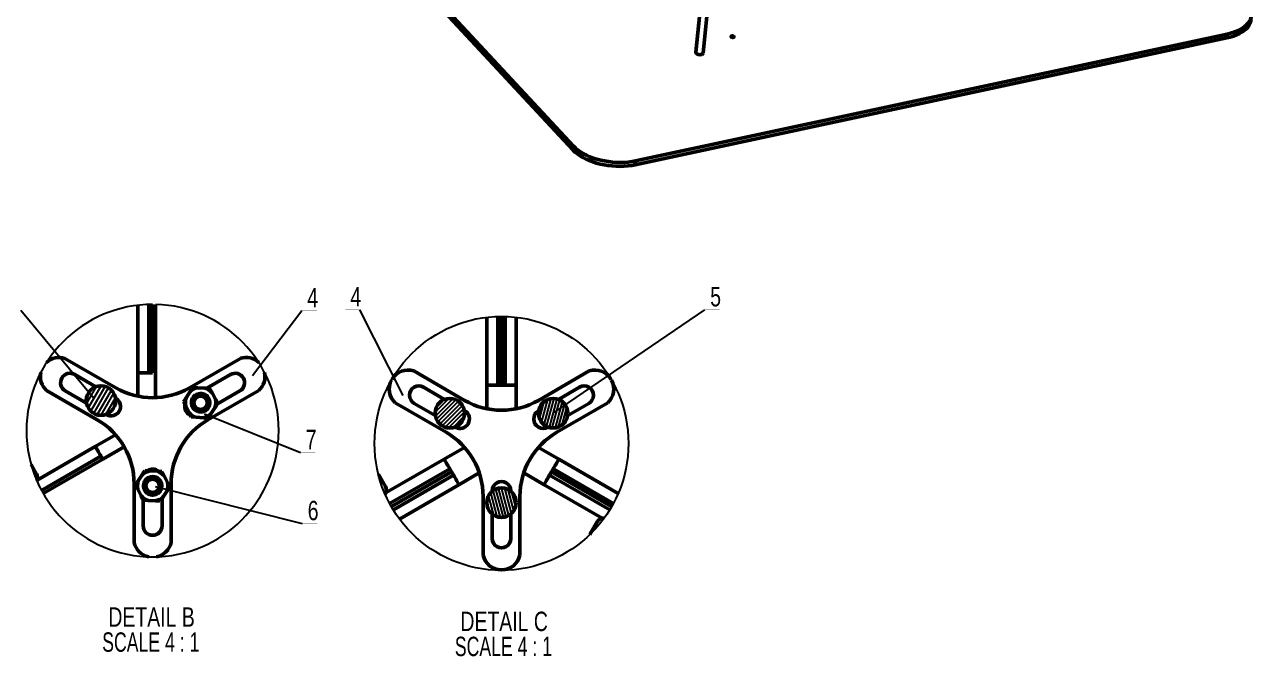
# Model space of a CAD drawing. Header units: millimetres. Extents: x 263 to 2983, y 441 to 2500.
# Drawn here: x 1330 to 2659, y 765 to 1449 of the extents above; entities that cross this region are included whole.
import ezdxf

# ---------------------------------------------------------------- set-up
doc = ezdxf.new("R2010")
doc.units = ezdxf.units.MM
doc.header["$LTSCALE"] = 0.5
doc.layers.add('BOL', color=7, linetype='Continuous', lineweight=50)
for name, color, linetype in [('HAT', 3, 'Continuous'), ('SYM', 30, 'Continuous'), ('TXT', 114, 'Continuous')]:
    doc.layers.add(name, color=color, linetype=linetype)
doc.styles.add('DIM', font='simplex.shx')
doc.styles.add('SLDTEXTSTYLE0', font='TXT', dxfattribs={"width": 0.75})
doc.styles.add('SLDTEXTSTYLE1', font='TXT', dxfattribs={"width": 0.681818})
doc.dimstyles.new('ISO', dxfattribs={"dimscale": 0, "dimtxt": 2.5, "dimasz": 2.5, "dimexe": 1.25, "dimexo": 0, "dimgap": 1, "dimtad": 1, "dimtoh": 1, "dimtxsty": 'DIM', "dimcen": 2.5, "dimadec": 0, "dimazin": 0, "dimtfac": 1, "dimtmove": 0, "dimatfit": 3, "dimfxl": 1, "dimtolj": 1, "dimarcsym": 0})

# ---------------------------------------------------------------- blocks, each defined once
blk = doc.blocks.new('SW_NOTE_0')
at = {"color": 0, "linetype": 'Continuous', "lineweight": 18, "char_height": 3.5, "attachment_point": 2}
for s, insert, style in [('DETAIL B', (9.13, 4.51), 'SLDTEXTSTYLE0'), ('SCALE 4 : 1', (8.99, -0.01), 'SLDTEXTSTYLE1')]:
    blk.add_mtext(s, dxfattribs=dict(at, insert=insert, style=style))
blk = doc.blocks.new('SW_NOTE_0_1')
at = {"color": 0, "linetype": 'Continuous', "lineweight": 18, "char_height": 3.5, "attachment_point": 2}
for s, insert, style in [('DETAIL C', (9.68, 4.51), 'SLDTEXTSTYLE0'), ('SCALE 4 : 1', (9.55, -0.01), 'SLDTEXTSTYLE1')]:
    blk.add_mtext(s, dxfattribs=dict(at, insert=insert, style=style))

msp = doc.modelspace()

# ---------------------------------------------------------------- hatches: boundary and pattern name
at = {"layer": 'HAT'}
h = msp.add_hatch(dxfattribs=at)
h.set_pattern_fill('ANSI31', color=256, scale=1.25, angle=15)
h.paths.add_polyline_path([(1428.4, 1041.8, 1), (1396.4, 1041.8, 1)])
h.paths.add_polyline_path([(1106.2, 1807.1, 1), (1114.2, 1807.1, 1)])
h = msp.add_hatch(dxfattribs=at)
h.set_pattern_fill('ANSI31', color=256)
h.paths.add_polyline_path([(904.2, 1443.4, 1), (896.2, 1443.4, 1)])
h.paths.add_polyline_path([(1806.5, 1028.1, 1), (1774.5, 1028.1, 1)])
h = msp.add_hatch(dxfattribs=at)
h.set_pattern_fill('ANSI31', color=256, angle=30)
h.paths.add_polyline_path([(932.2, 1443.4, 1), (924.2, 1443.4, 1)])
h.paths.add_polyline_path([(1918.5, 1028.1, 1), (1886.5, 1028.1, 1)])
h = msp.add_hatch(dxfattribs=at)
h.set_pattern_fill('ANSI31', color=256, angle=60)
h.paths.add_polyline_path([(1830.5, 931.2, 1), (1862.5, 931.2, 1)])
h.paths.add_polyline_path([(918.2, 1419.1, 1), (910.2, 1419.1, 1)])

# ---------------------------------------------------------------- linework, layer by layer
at = {"layer": 'BOL'}
for p, q in [((1924.1, 1313), (1506.3, 1762.3)), ((1924.5, 1317.2), (1506.7, 1766.5)), ((2063.5, 1482.1), (2057, 1418.9)), ((2065, 1418), (2071.7, 1483.9)), ((1991.9, 1301.3), (2633, 1438.6)), ((2632.6, 1434.4), (2633, 1438.6)), ((1991.5, 1297.1), (2632.6, 1434.4)), ((1924.1, 1313), (1924.5, 1317.2)), ((1991.5, 1297.1), (1991.9, 1301.3)), ((1452.4, 1071.9), (1452.4, 1144.9)), ((1464.4, 1071.9), (1464.4, 1145.8)), ((1468.4, 1071.9), (1468.4, 1145.9)), ((1471.7, 1145.8), (1471.7, 1045)), ((1830.5, 1058.3), (1830.5, 1132)), ((1842.5, 1058.3), (1842.5, 1132.9)), ((1846.5, 1058.3), (1846.5, 1133)), ((1850.5, 1132.9), (1850.5, 1058.3)), ((1862.5, 1131), (1862.5, 1058.3)), ((1373.3, 1087.4), (1428.4, 1055.6)), ((1508.4, 1055.6), (1563.5, 1087.4)), ((1384, 1070), (1406.8, 1056.8)), ((1452.4, 1071.9), (1464.4, 1071.9)), ((1452.4, 1046.5), (1452.4, 1071.9)), ((1464.4, 1071.9), (1468.4, 1071.9)), ((1527.1, 1055.1), (1552.8, 1070)), ((1806.5, 1042), (1751.4, 1073.8)), ((1941.6, 1073.8), (1886.5, 1042)), ((1408.4, 1021), (1353.3, 1052.8)), ((1396.6, 1039.1), (1373.8, 1052.3)), ((1504.8, 1044.9), (1509.1, 1051.5)), ((1517.3, 1055.6), (1525.2, 1055.2)), ((1525.2, 1055.2), (1530.5, 1054.9)), ((1583.5, 1052.8), (1528.4, 1021)), ((1563, 1052.3), (1538.7, 1038.2)), ((1784.9, 1043.1), (1762.1, 1056.3)), ((1830.5, 1058.3), (1842.5, 1058.3)), ((1830.5, 1032.9), (1830.5, 1058.3)), ((1842.5, 1058.3), (1846.5, 1058.3)), ((1850.5, 1058.3), (1846.5, 1058.3)), ((1862.5, 1058.3), (1850.5, 1058.3)), ((1862.5, 1058.3), (1862.5, 1032.9)), ((1931, 1056.3), (1908.1, 1043.1)), ((1428.2, 1044.4), (1428.5, 1044.3)), ((1504.3, 1035.7), (1501.9, 1040.5)), ((1510.9, 1042.7), (1511.6, 1044.2)), ((1532.9, 1050.2), (1536.4, 1043.2)), ((1536.4, 1043.2), (1538.8, 1038.4)), ((1731.4, 1039.2), (1786.5, 1007.4)), ((1751.9, 1038.7), (1774.7, 1025.5)), ((1906.5, 1007.4), (1961.6, 1039.2)), ((1918.3, 1025.5), (1941.2, 1038.7)), ((1418.3, 1026.6), (1418, 1026.8)), ((1507.9, 1028.7), (1504.3, 1035.7)), ((1515.6, 1023.7), (1510.3, 1024)), ((1528.7, 1034), (1527, 1031.9)), ((1529.6, 1035.5), (1528.7, 1034)), ((1535.9, 1034), (1531.6, 1027.4)), ((1806.6, 1030.6), (1806.3, 1030.8)), ((1886.7, 1030.8), (1886.5, 1030.6)), ((1523.4, 1023.2), (1515.6, 1023.7)), ((1796.1, 1013.1), (1796.4, 1013)), ((1896.7, 1013), (1896.9, 1013.1)), ((1406.3, 992), (1428.3, 1004.7)), ((1343.3, 955.7), (1406.3, 992)), ((1437.7, 991.7), (1414.3, 978.2)), ((1784.4, 978.4), (1806.4, 991.1)), ((1886.6, 991.1), (1908.6, 978.4)), ((1342.7, 962.2), (1336.8, 972.5)), ((1348, 944.5), (1412.3, 981.7)), ((1349.9, 941), (1414.3, 978.2)), ((1412.3, 981.7), (1414.3, 978.2)), ((1721.4, 942.1), (1784.4, 978.4)), ((1908.6, 978.4), (1973, 941.3)), ((1452.9, 954.9), (1457.2, 961.5)), ((1465.4, 965.6), (1473.2, 965.2)), ((1473.2, 965.2), (1478.5, 964.9)), ((1480.9, 960.2), (1484.5, 953.2)), ((1720.8, 948.6), (1713.1, 961.9)), ((1725.3, 930.4), (1790.4, 968)), ((1727.2, 926.9), (1792.4, 964.6)), ((1794.4, 961.1), (1729.3, 923.5)), ((1790.4, 968), (1792.4, 964.6)), ((1794.4, 961.1), (1792.4, 964.6)), ((1822.4, 963.4), (1800.4, 950.7)), ((1892.6, 950.7), (1870.6, 963.4)), ((1898.6, 961.1), (1900.6, 964.6)), ((1963.8, 923.5), (1898.6, 961.1)), ((1902.6, 968), (1900.6, 964.6)), ((1900.6, 964.6), (1965.8, 926.9)), ((1902.6, 968), (1967.7, 930.4)), ((1448.4, 888.1), (1448.4, 951.7)), ((1452.4, 945.7), (1450, 950.5)), ((1455.9, 938.7), (1452.4, 945.7)), ((1459, 952.7), (1459.6, 954.2)), ((1477.6, 945.5), (1476.8, 944)), ((1484.5, 953.2), (1486.9, 948.4)), ((1488.4, 951.7), (1488.4, 888.1)), ((1800.4, 950.7), (1736, 913.5)), ((1955.6, 914.4), (1892.6, 950.7)), ((1458.2, 906.1), (1458.2, 934.2)), ((1463.6, 933.7), (1458.3, 934)), ((1471.4, 933.2), (1463.6, 933.7)), ((1476.8, 944), (1475, 941.9)), ((1478.6, 935.8), (1478.6, 906.1)), ((1484, 944), (1479.7, 937.4)), ((1826.5, 938.1), (1826.5, 874.4)), ((1836.3, 943.8), (1836.3, 943.5)), ((1856.7, 943.5), (1856.7, 943.8)), ((1866.5, 874.4), (1866.5, 938.1)), ((1836.3, 918.8), (1836.3, 892.4)), ((1856.7, 892.4), (1856.7, 918.8)), ((1950.3, 910.5), (1942.3, 896.7))]:
    msp.add_line(p, q, dxfattribs=at)
at = {"layer": 'BOL', "flags": 128}
for points in [[(2633, 1438.6), (2636.7, 1439.5), (2640.3, 1440.6), (2643.6, 1441.9), (2646.6, 1443.3), (2649.4, 1444.9), (2651.8, 1446.7), (2653.9, 1448.6), (2655.7, 1450.6), (2657.2, 1452.7), (2658.2, 1454.8), (2659, 1457.1), (2659.3, 1459.4), (2659.2, 1461.7), (2658.8, 1464.1), (2658, 1466.4), (2656.8, 1468.8), (2655.3, 1471.1), (2653.4, 1473.3)], [(2632.6, 1434.4), (2636.3, 1435.3), (2639.8, 1436.4), (2643.1, 1437.7), (2646.2, 1439.1), (2648.9, 1440.7), (2651.4, 1442.5), (2653.5, 1444.4), (2655.3, 1446.3), (2656.7, 1448.4), (2657.8, 1450.6), (2658.5, 1452.9), (2658.8, 1454.6)], [(2096.2, 1436.6), (2095.8, 1436.5), (2095.5, 1436.2), (2095.4, 1435.9), (2095.6, 1435.6), (2096, 1435.3), (2096.5, 1435.1), (2097.1, 1435.1), (2097.6, 1435.1), (2098.1, 1435.3), (2098.3, 1435.5), (2098.4, 1435.8), (2098.2, 1436.2), (2097.9, 1436.4), (2097.3, 1436.6), (2096.8, 1436.7), (2096.2, 1436.6)], [(2065, 1418), (2064.8, 1417.6), (2064.4, 1417.1), (2063.6, 1416.6), (2062.6, 1416.4), (2061.4, 1416.3), (2060.3, 1416.4), (2059.1, 1416.7), (2058.2, 1417.1), (2057.5, 1417.7), (2057.1, 1418.3), (2057, 1418.9)], [(1924.5, 1317.2), (1926.7, 1315), (1929.2, 1313), (1932.1, 1311), (1935.2, 1309.1), (1938.5, 1307.4), (1942.1, 1305.8), (1945.9, 1304.4), (1949.9, 1303.1), (1954, 1302.1), (1958.2, 1301.2), (1962.5, 1300.5), (1966.8, 1300), (1971.2, 1299.7), (1975.5, 1299.6), (1979.8, 1299.7), (1983.9, 1300.1), (1988, 1300.6), (1991.9, 1301.3)], [(1924.1, 1313), (1926.3, 1310.8), (1928.8, 1308.8), (1931.6, 1306.8), (1934.8, 1304.9), (1938.1, 1303.2), (1941.7, 1301.6), (1945.5, 1300.2), (1949.4, 1298.9), (1953.5, 1297.9), (1957.8, 1297), (1962, 1296.3), (1966.4, 1295.8), (1970.7, 1295.5), (1975.1, 1295.4), (1979.3, 1295.5), (1983.5, 1295.9), (1987.6, 1296.4), (1991.5, 1297.1)], [(1530.5, 1054.9), (1531.2, 1053.5), (1532.9, 1050.2)], [(1501.9, 1040.5), (1503.6, 1043.1), (1504.8, 1044.9)], [(1538.8, 1038.4), (1537.1, 1035.8), (1535.9, 1034)], [(1510.3, 1024), (1509.5, 1025.4), (1507.9, 1028.7)], [(1528.7, 1023), (1527.1, 1023), (1523.4, 1023.2)], [(1406.3, 992), (1407.5, 990), (1408.6, 988.1), (1409.6, 986.3), (1410.5, 984.7), (1411.3, 983.4), (1411.8, 982.4), (1412.2, 981.9), (1412.3, 981.7)], [(1784.4, 978.4), (1785.6, 976.4), (1786.7, 974.5), (1787.7, 972.7), (1788.6, 971.1), (1789.4, 969.8), (1789.9, 968.8), (1790.3, 968.2), (1790.4, 968)], [(1908.6, 978.4), (1907.5, 976.4), (1906.3, 974.5), (1905.3, 972.7), (1904.4, 971.1), (1903.6, 969.8), (1903.1, 968.8), (1902.7, 968.2), (1902.6, 968)], [(1460.1, 965.9), (1461.7, 965.8), (1465.4, 965.6)], [(1478.5, 964.9), (1479.2, 963.5), (1480.9, 960.2)], [(1800.4, 950.7), (1799.2, 952.7), (1798.1, 954.7), (1797.1, 956.5), (1796.2, 958.1), (1795.4, 959.4), (1794.9, 960.3), (1794.5, 960.9), (1794.4, 961.1)], [(1892.6, 950.7), (1893.8, 952.7), (1894.9, 954.7), (1896, 956.5), (1896.9, 958.1), (1897.6, 959.4), (1898.2, 960.3), (1898.5, 960.9), (1898.6, 961.1)], [(1450, 950.5), (1451.7, 953.1), (1452.9, 954.9)], [(1486.9, 948.4), (1485.1, 945.8), (1484, 944)], [(1458.3, 934), (1457.6, 935.4), (1455.9, 938.7)]]:
    msp.add_lwpolyline(points, dxfattribs=at)
at = {"layer": 'BOL'}
for centre, radius in [((1412.4, 1041.8), 16), ((1520.4, 1039.4), 9.2), ((1520.4, 1039.4), 7.2), ((1790.5, 1028.1), 16), ((1902.5, 1028.1), 16), ((1468.4, 949.4), 9.2), ((1468.4, 949.4), 7.2), ((1846.5, 931.2), 16)]:
    msp.add_circle(centre, radius, dxfattribs=at)
for centre, radius, start, end in [((1367.1, 1068.2), 20.2, 72.2489, 133.1231), ((1569.7, 1068.3), 20.2, 46.873, 107.7525), ((1366.9, 1067.7), 20.2, 166.7674, 227.7335), ((1378.9, 1061.1), 10.2, 60.0016, 239.9993), ((1557.9, 1061.1), 10.2, 300.0007, 119.9984), ((1570, 1067.7), 20.2, 312.2657, 13.2314), ((1745, 1054.2), 20.3, 151.217, 227.7639), ((1745.2, 1054.5), 20.3, 72.3818, 148.5827), ((1947.8, 1054.5), 20.3, 31.2653, 107.7733), ((1947.9, 1054.2), 20.3, 312.3852, 28.6344), ((1468.4, 1124.9), 80, 239.999, 300.001), ((1520.4, 1039.4), 16.5, 100.6367, 133.0488), ((1520.4, 1039.4), 16.5, 40.636, 73.0527), ((1757, 1047.5), 10.2, 59.9997, 240.0002), ((1936.1, 1047.5), 10.2, 299.9999, 120.0005), ((1423.4, 1035.4), 10.2, 239.9999, 59.9997), ((1513.4, 1035.4), 10.2, 169.9971, 243.5621), ((1520.4, 1039.4), 16.5, 160.6374, 193.0473), ((1520.4, 1039.4), 16.5, 340.6387, 13.0463), ((1846.5, 1111.3), 80, 240.0003, 299.9997), ((1520.4, 1039.4), 16.5, 220.6388, 253.0449), ((1520.4, 1039.4), 16.5, 280.6389, 313.0413), ((1801.5, 1021.8), 10.2, 240.0003, 60.0003), ((1891.6, 1021.8), 10.2, 119.9998, 299.9999), ((1368.4, 951.7), 80, 359.9998, 60.0001), ((1568.4, 951.7), 80, 120.0002, 179.9999), ((1746.5, 938.1), 80, 0.0001, 59.9999), ((1946.5, 938.1), 80, 120.0001, 179.9999), ((1335.8, 958.3), 7.94, 334.8058, 30.0905), ((1468.4, 949.4), 16.5, 100.6389, 133.0413), ((1468.4, 957.4), 10.2, 49.9992, 123.5604), ((1468.4, 949.4), 16.5, 40.6388, 73.0449), ((1468.4, 949.4), 16.5, 160.6387, 193.0463), ((1468.4, 949.4), 16.5, 340.6374, 13.0473), ((1714, 944.7), 7.87, 326.1868, 30.2881), ((1846.5, 943.8), 10.2, 359.9998, 180.0002), ((1468.4, 949.4), 16.5, 220.6388, 253.0449), ((1468.4, 949.4), 16.5, 280.6367, 313.0488), ((1468.4, 906.1), 10.2, 180, 360), ((1957.1, 906.6), 7.88, 85.6279, 150.2584), ((1846.5, 892.4), 10.2, 179.9998, 0.0002), ((1467.8, 892.1), 19.8, 191.6939, 259.3726), ((1468.8, 892.3), 20.1, 281.1312, 347.7988), ((1846.5, 878.9), 20.5, 192.507, 347.4943)]:
    msp.add_arc(centre, radius, start, end, dxfattribs=at)
for points, knots in [([(1509.1, 1051.5), (1509.3, 1051.7), (1510.2, 1053.2), (1511.2, 1054.7), (1512, 1055.9)], [0, 0, 0, 0, 0.147824, 1, 1, 1, 1]), ([(1512, 1055.9), (1512.6, 1055.9), (1514.3, 1055.8), (1516.1, 1055.7), (1517.3, 1055.6)], [0, 0, 0, 0, 0.306232, 1, 1, 1, 1]), ([(1510.4, 1039.3), (1510.6, 1040.6), (1510.8, 1043.2), (1513, 1046.4), (1516, 1048.6), (1519.8, 1049.6), (1524, 1049.1), (1527.5, 1046.8), (1529.8, 1043.4), (1530.6, 1039.5), (1529.8, 1035.7), (1527.7, 1032.3), (1524.5, 1030.1), (1520.7, 1029.2), (1516.8, 1029.9), (1513.4, 1032), (1511, 1035.3), (1510.6, 1037.9), (1510.4, 1039.3)], [0, 0, 0, 0, 0.064169, 0.122226, 0.181981, 0.239575, 0.308681, 0.378298, 0.438592, 0.501352, 0.562601, 0.623638, 0.686441, 0.746818, 0.808846, 0.871274, 0.93435, 1, 1, 1, 1]), ([(1511.9, 1042.9), (1511.7, 1043), (1511.5, 1043.1), (1511.3, 1043.2), (1511.2, 1043.2)], [0, 0, 0, 0, 0.560013, 1, 1, 1, 1]), ([(1531.6, 1027.4), (1531.5, 1027.2), (1530.5, 1025.7), (1529.5, 1024.2), (1528.7, 1023)], [0, 0, 0, 0, 0.147748, 1, 1, 1, 1]), ([(1457.2, 961.5), (1457.3, 961.7), (1458.3, 963.2), (1459.2, 964.7), (1460.1, 965.9)], [0, 0, 0, 0, 0.147748, 1, 1, 1, 1]), ([(1458.5, 949.3), (1458.6, 950.6), (1458.9, 953.2), (1461, 956.4), (1464, 958.6), (1467.8, 959.6), (1472, 959.1), (1475.6, 956.8), (1477.8, 953.4), (1478.6, 949.5), (1477.9, 945.7), (1475.8, 942.3), (1472.5, 940.1), (1468.7, 939.2), (1464.8, 939.9), (1461.5, 942), (1459, 945.3), (1458.6, 947.9), (1458.5, 949.3)], [0, 0, 0, 0, 0.064169, 0.122227, 0.181987, 0.239578, 0.308687, 0.378302, 0.438596, 0.501356, 0.562598, 0.623642, 0.686441, 0.746819, 0.808845, 0.871273, 0.93435, 1, 1, 1, 1]), ([(1459.9, 952.9), (1459.8, 953), (1459.5, 953.1), (1459.3, 953.2), (1459.2, 953.2)], [0, 0, 0, 0, 0.560013, 1, 1, 1, 1]), ([(1476.7, 933), (1476.2, 933), (1474.4, 933.1), (1472.7, 933.2), (1471.4, 933.2)], [0, 0, 0, 0, 0.306232, 1, 1, 1, 1]), ([(1479.7, 937.4), (1479.5, 937.2), (1478.5, 935.7), (1477.6, 934.2), (1476.7, 933)], [0, 0, 0, 0, 0.1478236, 1, 1, 1, 1])]:
    msp.add_open_spline(points, degree=3, knots=knots, dxfattribs=at)
at = {"layer": 'HAT'}
msp.add_circle((1846.5, 995.4), 137.5, dxfattribs=at)
for start, end in [(90, 360), (360, 88.605)]:
    msp.add_arc((1468.4, 1009.2), 136.7, start, end, dxfattribs=at)
at = {"layer": 'SYM', "const_width": 0.5}
for points in [[(1630.2, 1139.2), (1646.6, 1139.2)], [(1677.1, 1140.1), (1693, 1140.1)], [(2067, 1140.1), (2082.9, 1140.1)], [(1628.5, 985.5), (1644.8, 985.5)], [(1630.6, 908.6), (1647, 908.6)]]:
    msp.add_lwpolyline(points, dxfattribs=at)

# ---------------------------------------------------------------- block references
at = {"layer": 'TXT', "xscale": 6, "yscale": 6, "zscale": 6}
for name, p in [('SW_NOTE_0', (1412.5, 790.8)), ('SW_NOTE_0_1', (1791.3, 786.1))]:
    msp.add_blockref(name, p, dxfattribs=at)

# ---------------------------------------------------------------- texts
at = {"layer": 'TXT', "char_height": 21, "attachment_point": 1, "style": 'SLDTEXTSTYLE0'}
for s, insert in [('4', (1636, 1163.8)), ('4', (1682.7, 1164.8)), ('5', (2072.7, 1164.8)), ('7', (1634.3, 1010.1)), ('6', (1636.5, 933.2))]:
    msp.add_mtext(s, dxfattribs=dict(at, insert=insert))

# ---------------------------------------------------------------- leaders
at = {"layer": 'SYM'}
for points in [[(1404.6, 1044), (1325.7, 1139.2)], [(1576.8, 1069), (1630.2, 1139.2)], [(1740.1, 1047.4), (1693, 1140.1)], [(1902.5, 1028.1), (2067, 1140.1)], [(1524.7, 1027.4), (1628.5, 985.5)], [(1471.3, 948.7), (1630.6, 908.6)]]:
    msp.add_leader(points, dimstyle='ISO', override={"dimscale": 1, "dimtad": 0}, dxfattribs=at)

doc.saveas('drawing.dxf')
